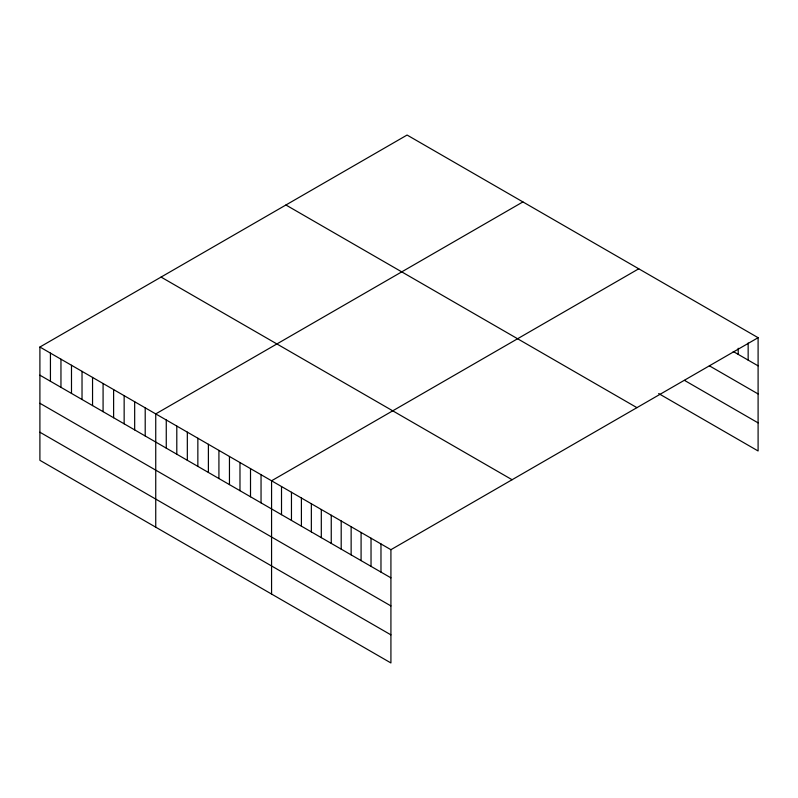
<?xml version="1.0" encoding="UTF-8"?>
<svg xmlns="http://www.w3.org/2000/svg" width="798" height="798" viewBox="0 0 798 798"><rect width="100%" height="100%" fill="white"/><g stroke="black" fill="none" stroke-linecap="round" stroke-linejoin="round"><path stroke-width="1.2" d="M39.9 347.03L390.92 549.692L390.92 662.958L39.9 460.306L39.9 347.03L407.08 135.042L758.1 337.694L758.1 450.97L658.649 393.554M522.919 201.914L155.74 413.903L155.74 527.179M638.749 268.796L271.569 480.785L271.569 594.061M390.92 549.692L758.1 337.694M733.232 351.499L758.1 365.853M709.362 365.803L758.1 393.943M684.504 380.387L758.1 422.88M285.913 204.996L636.934 407.658M161.066 277.076L512.087 479.728M39.9 375.18L390.92 577.842M39.9 403.269L390.92 605.931M39.9 432.217L390.92 634.869M748.155 342.97L748.155 360.107M738.21 348.247L738.21 354.372M380.975 543.947L380.975 572.096M371.03 538.201L371.03 566.361M361.085 532.466L361.085 560.615M351.14 526.72L351.14 554.869M341.195 520.974L341.195 549.134M331.25 515.239L331.25 543.388M321.305 509.493L321.305 537.653M311.35 503.757L311.35 531.907M301.405 498.012L301.405 526.161M291.46 492.266L291.46 520.426M281.514 486.531L281.514 514.68M261.046 474.7L261.046 502.86M250.512 468.626L250.512 496.775M239.979 462.541L239.979 490.7M229.455 456.466L229.455 484.615M218.921 450.381L218.921 478.541M208.388 444.306L208.388 472.456M197.854 438.222L197.854 466.381M187.331 432.147L187.331 460.296M176.797 426.062L176.797 454.222M166.263 419.987L166.263 448.137M145.206 407.828L145.206 435.977M134.672 401.743L134.672 429.903M124.149 395.668L124.149 423.818M113.615 389.584L113.615 417.743M103.082 383.509L103.082 411.658M92.548 377.424L92.548 405.584M82.024 371.349L82.024 399.499M71.491 365.265L71.491 393.424M60.957 359.19L60.957 387.339M50.434 353.105L50.434 381.264"/></g></svg>
